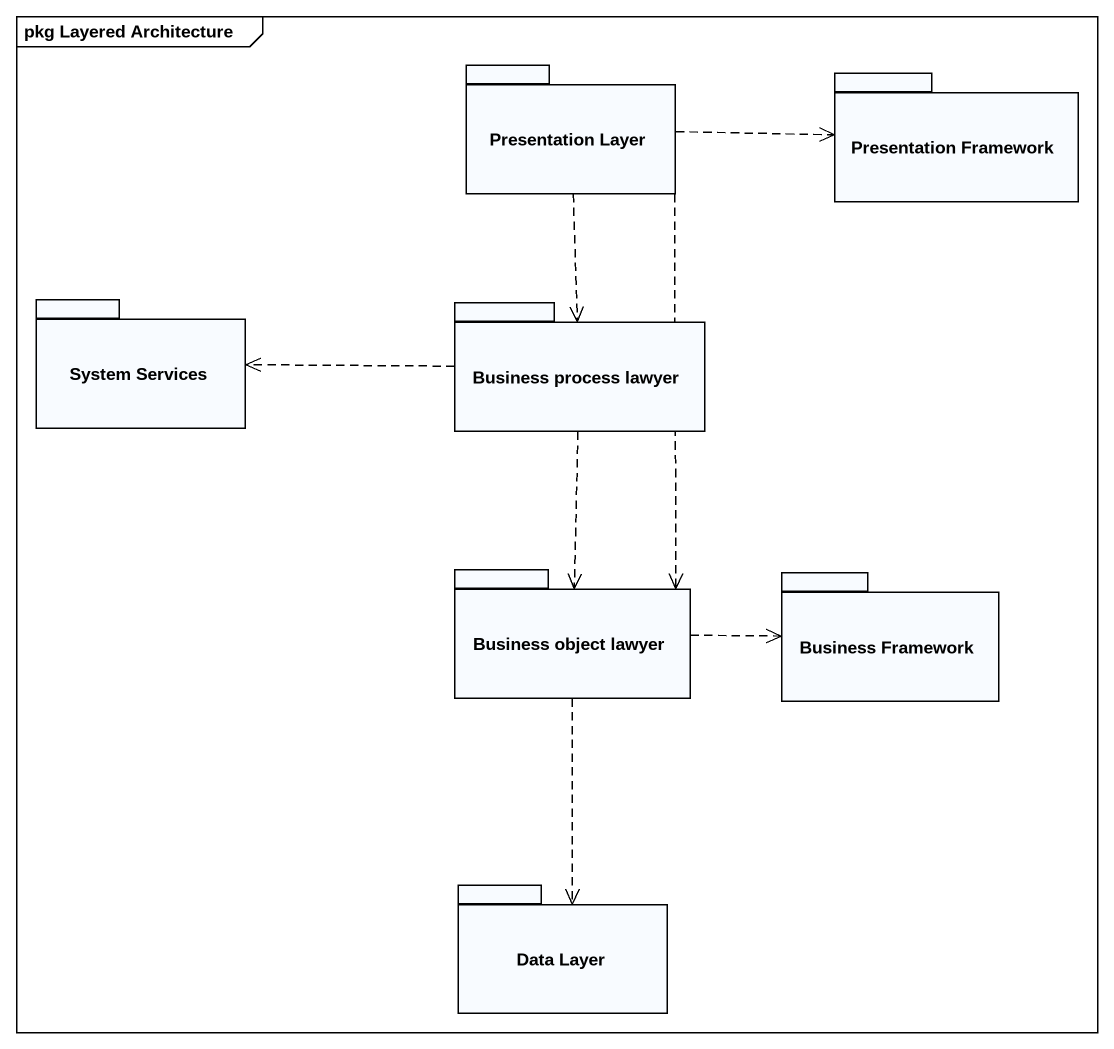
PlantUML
@startuml
mainframe pkg Layered Architecture
package "Presentation Layer" as Presentation_Layer {
}
package "Presentation Framework" as Presentation_Framework {
}
package "System Services" as System_Services {
}
package "Business process lawyer" as Business_process_lawyer {
}
package "Business object lawyer" as Business_object_lawyer {
}
package "Business Framework" as Business_Framework {
}
package "Data Layer" as Data_Layer {
}
Presentation_Layer .right.> Presentation_Framework
Presentation_Layer ..> Business_process_lawyer
Presentation_Layer ..> Business_object_lawyer
Business_process_lawyer .left.> System_Services
Business_process_lawyer ..> Business_object_lawyer
Business_object_lawyer .right.> Business_Framework
Business_object_lawyer ..> Data_Layer
@enduml
